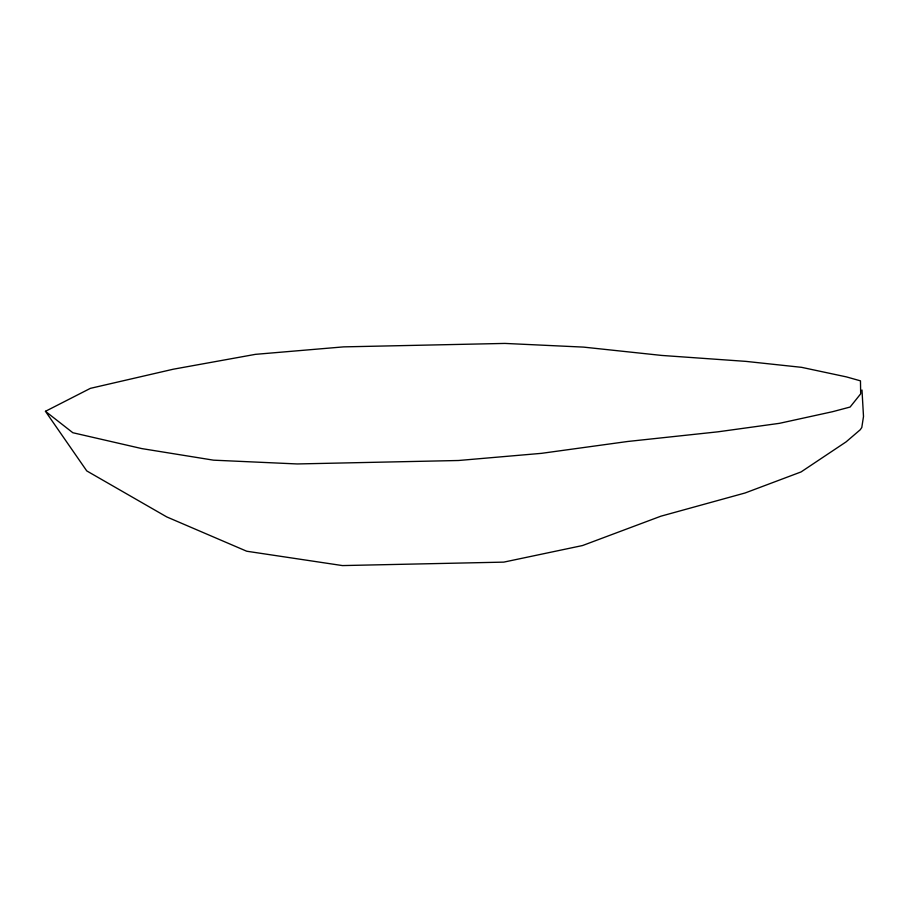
<?xml version="1.0" encoding="UTF-8"?>
<svg xmlns="http://www.w3.org/2000/svg" width="909" height="909" viewBox="0 0 909 909"><rect width="100%" height="100%" fill="white"/><g stroke="black" fill="none" stroke-linecap="round" stroke-linejoin="round"><path stroke-width="1.36" d="M45.45 411.311L90.411 388.348L173.278 369.213L255.418 354.351L343.579 346.874L504.904 343.42L583.567 347.113L661.707 355.43L745.823 361.373L801.59 367.338L846.427 376.894L860.471 380.848L860.675 393.836L850.108 407.039L832.655 411.675L779.422 423.333L717.94 431.82L627.63 441.49L541.514 453.341L458.545 460.499L297.22 463.954L213.524 460.17L141.838 448.603L72.834 432.729L45.45 411.311L86.764 470.919L166.756 516.926L246.725 551.229L342.454 565.58L503.779 562.126L582.555 545.536L660.877 516.198L745.153 492.962L801.056 471.941L846.097 441.876L860.221 429.775L861.789 427.525L863.505 416.481L861.982 389.995"/></g></svg>
